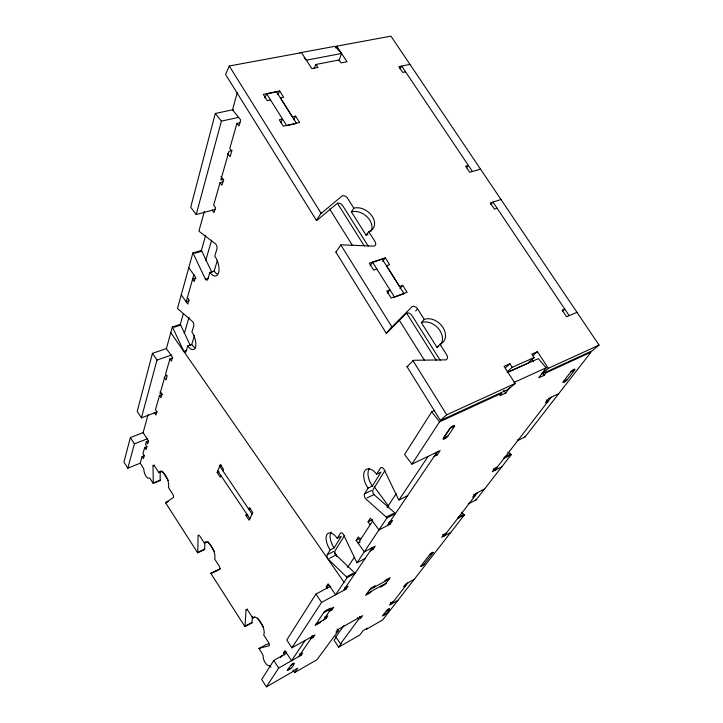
<?xml version="1.0" encoding="UTF-8"?>
<svg xmlns="http://www.w3.org/2000/svg" width="723" height="723" viewBox="0 0 723 723"><rect width="100%" height="100%" fill="white"/><g stroke="black" fill="none" stroke-linecap="round" stroke-linejoin="round"><path stroke-width="1.08" d="M160.117 471.541L160.208 480.09A2.648 1.03 67.4 0 1 160.135 480.569L153.222 483.461A2.657 1.021 67.4 0 0 153.294 482.982L153.023 465.748A2.702 1.057 67.7 0 1 154.803 466.389L158.87 472.679A9.553 3.751 67.3 0 1 165.287 475.065A9.553 3.751 67.3 0 1 168.45 487.501L172.833 494.324A2.738 1.085 67 0 1 173.484 497.451L165.847 502.566A2.693 1.048 66.8 0 0 165.657 502.865L197.668 552.842L204.609 549.57A2.747 1.094 65.7 0 0 204.699 549.109L204.853 542.856M247.609 609.01L246.037 609.832L245.043 626.172A2.865 1.148 63.8 0 1 244.925 626.606L210.881 573.456A2.793 1.103 65 0 1 211.098 573.194L216.891 570.366M244.925 626.606L251.875 622.919A2.856 1.157 63.7 0 0 252.002 622.476L252.399 616.412M233.457 109.625L215.291 113.475L190.718 207.212L196.204 214.55L215.445 209.363M143.47 432.49L130.357 437.578L123.94 462.051L127.835 468.197L140.199 463.199L142.124 456.529L144.058 455.752M166.173 348.64L152.436 353.357L137.216 411.423L141.419 417.84L157.008 411.938M127.835 468.197L134.397 443.859L130.357 437.578M141.419 417.84L156.999 360.063L152.436 353.357M196.204 214.55L221.401 121.121L215.291 113.475M148.079 414.686L143.109 432.634L148.513 440.94L147.655 443.931L146.299 441.861L148.269 441.084M190.348 345.63L180.696 325.079A3.1 1.383 70.8 0 0 180.271 324.356L172.345 326.986L166.407 348.558L172.499 357.424L171.441 361.111L169.923 358.897L172.824 357.885M211.938 272.526L201.825 251.215A3.389 1.609 72.8 0 0 201.356 250.456L192.869 252.933L177.497 308.396A3.199 1.437 71.3 0 0 177.985 308.965L192.698 321.654A3.226 1.473 70.8 0 1 193.728 326.019L191.902 332.074A11.116 5.016 70.4 0 1 195.49 347.067A11.116 5.016 70.4 0 1 187.736 345.901L185.992 351.685A3.127 1.392 70.2 0 1 183.841 351.324L172.77 327.709A3.109 1.365 70.7 0 0 172.345 326.986M204.392 211.333L198.942 231.026A3.507 1.681 73.5 0 0 199.476 231.604L215.843 244.121A3.534 1.726 73.1 0 1 216.927 248.965L214.776 256.132A12.164 5.883 72.5 0 1 218.572 272.761A12.164 5.883 72.5 0 1 209.86 272.444L207.808 279.268A3.416 1.627 72.1 0 1 205.386 279.141L193.33 253.701A3.398 1.6 72.7 0 0 192.869 252.933M237.289 92.607L232.517 109.824L240.678 119.919L238.942 125.965L236.909 123.443L240.072 122.747M147.022 446.597L144.672 447.528L142.937 453.619L144.275 455.698L143.443 458.581L142.124 456.529M146.299 441.861L145.522 444.591L146.868 446.66L146.019 449.616L144.672 447.528M162.268 394.541L159.485 395.571L155.481 409.634L156.891 411.767L155.96 414.993L154.279 412.453M169.923 358.897L165.549 374.252L167.04 376.448L166.028 379.973L164.257 377.361M193.881 274.722L186.191 301.735L189.164 300.786M223.046 181.979L220.027 182.747L213.656 205.115L215.508 207.555L214.044 212.661L212.038 210.022M236.909 123.443L229.787 148.459L231.767 150.953L230.122 156.665L227.51 153.357M180.226 324.663L183.317 313.818M201.193 251.17L205.739 235.237M184.293 333.52L189.037 317.325M205.739 260.298L211.631 240.199M187.736 345.901L191.722 344.519L194.523 335.364M209.86 272.444L214.125 271.143L217.424 260.334M338.897 60.913L341.554 53.484L335.129 46.29L299.891 52.788M287.374 670.23C295.418 667.925 296.855 655.499 287.374 670.23L290.881 668.215M220.94 475.626L220.307 477.216L217.162 472.535L220.334 464.482L223.515 469.2L222.865 470.818M599.06 345.106L548.341 368.296L541.536 374.062L592.047 350.854L599.06 345.106L390.944 36.15L336.773 46.145L347.022 61.753L341.102 62.91L339.168 59.964L316.041 64.446L317.975 67.438L311.83 68.649L301.509 52.662L229.263 65.992L225.567 74.487L316.538 220.533A4.139 3.028 33.2 0 0 317.162 220.19L337.424 203.244A4.148 2.991 35.1 0 1 342.675 205.612L368.179 246.055M250.673 508.314L248.775 509.191L249.489 507.627L252.797 512.526L249.2 520.217L245.937 515.354L246.642 513.827M264.763 97.858L266.715 93.891L276.548 91.857L296.502 123.425L286.697 125.666L266.715 93.891M277.849 94.614L279.684 90.981L283.642 97.234L280.397 97.921L292.363 116.855L295.599 116.132L299.62 122.467L283.289 126.209L279.259 119.792L282.557 119.051L280.687 122.621M313.872 68.531L316.041 64.446M293.692 119.684L295.599 116.132M382.458 615.779C388.992 614.216 393.927 600.56 382.458 615.779L385.558 614.008M335.797 47.962L336.773 46.145M327.438 588.63L326.2 586.823L328.115 583.832L335.635 594.767L347.076 577.623A3.507 1.699 62.5 0 0 346.471 576.882L328.115 559.042A3.443 1.663 63.3 0 1 327.203 554.722L330.167 549.887L334.162 547.853L341.301 536.294L337.252 538.337A12.228 6.01 63.5 0 0 326.95 534.478A12.228 6.01 63.5 0 0 330.167 549.887M337.252 538.337L340.37 533.267A3.552 1.78 63.5 0 1 343.407 534.36L356.484 561.861A3.597 1.808 62.6 0 0 357.017 562.738L365.106 558.472M357.017 562.738L386.977 517.912A3.823 2.052 63 0 0 386.299 517.135L365.513 498.689A3.76 2.006 64 0 1 364.555 493.872L368.106 488.088L372.381 486.028L380.949 472.155L376.62 474.216A13.348 7.248 64.3 0 0 364.79 470.881A13.348 7.248 64.3 0 0 368.106 488.088M376.62 474.216L380.379 468.106A3.886 2.151 64.4 0 1 383.877 469.037L398.346 499.051A3.94 2.187 63.2 0 0 398.942 500.009L407.573 495.689A3.913 2.205 63.1 0 1 407.411 495.463M344.482 535.616L335.129 550.655A3.425 1.681 63.3 0 0 336.032 554.966L354.424 572.643A3.488 1.717 62.4 0 1 355.029 573.366L347.076 577.623M384.934 470.619L373.023 489.76A3.732 2.015 63.9 0 0 373.954 494.559L394.776 512.824A3.796 2.07 62.9 0 1 395.463 513.601L386.977 517.912M399.946 68.902L401.708 66.082L472.435 171.487M286.435 653.33L273.782 660.442L261.699 679.457L266.389 686.85L292.372 671.902L293.122 670.799L297.695 668.169L294.668 672.562L293.068 670.104M330.592 586.236L315.942 594.062L286.769 639.991L291.893 647.817L314.921 634.921L313.204 637.451L310.782 638.807M434.749 410.456L431.694 411.83L404.582 454.514L411.911 464.148L440.108 450.601L437.099 455.038L434.143 456.466M321.907 212.797A4.284 3.118 33.7 0 1 321.039 213.204L316.312 220.614M280.596 657.587L282.106 655.246L282.503 655.869M284.708 654.957L283.488 653.086L285.025 650.718L291.541 660.732L305.133 640.397M370.221 550.944L372.923 549.525L375.219 546.145L364.284 551.866L356.096 540.37L358.328 536.918L360.379 539.792M370.158 524.744L368.052 521.825L370.402 518.174L378.979 529.923M372.571 521.084L358.174 543.217L360.162 542.196M266.389 686.85L278.68 668.043L301.057 655.327L302.675 652.959L300.298 654.306M291.893 647.817L321.59 602.376L346.001 589.155L348.034 586.172L345.44 587.573M411.911 464.148L439.566 421.825L501.726 393.222L499.982 395.698L505.802 393.014L509.715 387.51M347.682 567.365L354.378 557.198M387.04 507.591L396.204 493.682M398.942 500.009L428.115 456.358M321.039 621.337L320.135 622.684L315.129 625.458L324.564 611.333L329.67 608.531L328.721 609.932M298.689 656.674L312.49 636.285M323.533 619.963L331.251 608.54M343.425 590.555L372.472 547.582M387.311 525.639L437.099 452.047M368.007 234.351A14.605 10.583 36.2 0 1 367.076 234.821L366.109 235.183L351.369 211.848L353.863 208.17L347.564 198.229A4.184 3 35.1 0 0 342.268 195.825L321.907 212.797M316.023 624.121L326.019 618.581L327.853 615.879L325.359 617.261M329.372 611.324L331.884 609.941L333.782 607.157L323.633 612.724M378.942 529.941L390.131 524.193L392.607 520.542L389.824 521.97M420.822 566.109C420.759 567.347 423.579 564.961 424.094 564.292L433.149 552.616C433.285 551.288 430.348 553.755 429.842 554.433L420.822 566.109L424.094 564.292M440.144 360.208L411.866 315.364A4.248 3.181 41 0 0 406.543 313.059L387.076 332.734A4.347 3.317 40.6 0 1 386.245 333.231L335.879 252.128L340.849 244.98A4.302 3.172 35.3 0 1 341.898 244.853L374.071 246.136A4.221 3.082 37.3 0 0 375.101 241.726L368.694 231.595A14.677 10.601 36.2 0 0 372.354 216.538A14.677 10.601 36.2 0 0 353.872 208.179M337.09 629.109L338.265 630.845L316.99 659.692L294.668 672.562M368.694 231.595L366.109 235.183M335.815 636.927L336.538 636.674L334.053 640.271L338.698 647.166L341.22 643.615L340.506 643.877L335.815 636.927L343.886 625.702M371.306 591.324L370.312 592.697L365.585 595.309L370.565 588.386L375.327 585.766L374.315 587.166M381.455 585.72L380.443 587.103L385.079 584.545L390.203 577.587L385.54 580.153L384.509 581.554M340.506 643.877L358.536 619.376L360.759 618.12L362.575 615.653L337.722 629.697L335.978 632.146L338.265 630.845M507.103 372.589L538.319 358.644L546.163 367.79L538.752 377.813L544.247 375.282L546.064 372.824L591.043 352.137L525.106 436.882L517.804 440.533A3.624 2.386 61.7 0 1 517.361 439.891M370.122 265.693L372.661 262.341L382.268 259.141L404.094 293.683L394.541 297.135L372.661 262.341M382.639 261.31L385.305 257.849L389.634 264.69L386.471 265.757L399.557 286.48L402.72 285.35L407.112 292.291L391.188 298.048L386.778 291.026L389.995 289.878L387.266 293.24M407.889 582.855L391.676 603.85L390.592 602.322M477.623 492.553L444.003 536.095L442.648 534.288M551.251 397.216L494.677 470.483L493.267 468.721M563.353 381.554L571.034 371.613C571.522 370.736 575.526 367.709 574.866 369.815L567.157 379.756A2.946 0.705 -39.2 0 1 563.931 382.368A2.946 0.705 -39.2 0 1 563.344 381.554L567.157 379.756M461.364 512.345L463.732 514.315A3.235 1.907 60.9 0 1 464.338 514.966L382.648 619.945L366.534 629.218L367.401 628.079L363.226 630.483L359.801 635.002L338.698 647.166M468.865 503.154A3.335 1.997 61.1 0 0 469.137 503.542L476.077 499.882L511.188 454.758A3.498 2.259 61.3 0 0 510.51 454.071L507.835 452.065M466.507 167.817L468.377 165.44L465.657 166.218L469.724 172.291L480.524 169.137M399.946 288.703L402.72 285.35M490.827 204.537L492.95 202.06L569.173 315.644M386.245 333.24L391.83 326.76A4.392 3.326 40.6 0 0 392.67 326.254L412.227 306.516A4.293 3.199 41 0 1 417.587 308.848L424.265 319.394A15.093 11.261 42.5 0 1 442.991 327.51A15.093 11.261 42.5 0 1 439.982 344.229L436.972 347.347L421.346 322.621L424.265 319.394M415.671 311.035L417.587 308.848M548.341 368.296L537.415 351.667L531.821 354.134L534.071 357.578L512.191 367.311L509.923 363.796L504.085 366.371L515.138 383.488L508.486 389.236L440.434 420.506L407.004 366.669L413.61 360.271L445.937 359.864A4.347 3.272 43.9 0 0 446.787 354.966L439.982 344.22M440.434 420.506L446.715 414.785L515.138 383.488M562.557 311.152L564.79 309.128L562.16 310.221L566.552 316.773L576.99 312.327M505.549 367.745L509.923 363.796M507.799 371.233L512.191 367.311M532.95 355.608L537.415 351.667M534.071 357.578L527.401 363.443L507.6 372.291M290.565 665.485L294.098 663.47M386.254 610.872L389.372 609.091M397.948 600.289L389.57 605.052L391.45 602.602L393.565 601.409M405.883 585.449L403.741 586.651L405.739 584.057L414.315 579.259M283.488 653.086L286.037 651.658M366.588 593.926L386.109 583.154M369.58 589.778L389.191 578.978M429.842 554.433L433.149 552.616M270.935 667.212A2.937 1.166 62.6 0 0 269.001 665.675A5.856 2.341 62.8 0 1 265.169 662.63A5.856 2.341 62.8 0 1 263.199 656.601A2.91 1.157 63 0 0 262.205 653.592L258.979 648.549L265.928 644.726A2.901 1.175 63 0 1 266.191 644.5L268.676 643.85M450.736 532.444L441.744 537.316L444.076 534.288L446.344 533.059M344.012 582.205L170.8 332.725M326.2 586.823L329.11 585.269M346.471 576.882L353.104 573.348M458.039 517.352L463.732 514.315M457.496 518.626L464.338 514.966M246.209 625.549L252.002 622.476M246.037 609.832A2.91 1.184 63.9 0 1 248.224 610.962L252.833 618.093L254.595 617.153M484.627 488.893L475.273 493.782L472.652 497.198L474.993 495.96L473.655 494.243M329.444 558.364L336.032 554.966M501.807 466.814L492.282 471.712L495.101 468.052L497.505 466.823M327.203 554.722L333.809 551.324M356.096 540.37L360.388 538.174M386.299 517.135L393.375 513.538M504.518 457.117L510.51 454.071M511.188 454.758L503.994 458.418A3.516 2.25 61.4 0 0 503.66 458.048M368.052 521.825L372.426 519.611M210.881 573.456L217.813 570.076A2.784 1.121 65 0 1 218.039 569.805L220.226 568.829M366.923 497.993L373.954 494.559M364.555 493.872L371.613 490.447M558.771 393.61L548.73 398.427L545.35 402.819L547.871 401.599L546.443 399.918M198.924 551.839L204.699 549.109M454.487 426.344L449.905 428.486L443.298 438.31L447.844 436.168L454.731 426.028C454.776 423.994 450.818 427.13 450.149 428.17L443.344 438.292A3.163 0.85 -37.7 0 0 444.446 438.96A3.163 0.85 -37.7 0 0 447.889 436.141M570.809 371.902L574.64 370.104M197.668 552.842A2.756 1.085 65.7 0 0 197.768 552.381L198.084 535.553A2.793 1.121 65.9 0 1 200.063 536.43L204.383 543.118L206.154 542.286M245.937 515.354L247.817 514.487M513.981 382.467L546.163 367.79M211.098 573.194L219.855 569.272A2.838 1.148 65.1 0 0 219.232 566.127L214.568 558.879A9.878 3.977 65.5 0 0 211.487 546.326A9.878 3.977 65.5 0 0 204.383 543.118M165.847 502.566L168.161 501.563M165.657 502.865L166.814 502.368M217.162 472.535L219.042 471.73M221.708 465.25L219.693 466.109L252.074 514.08M154.451 482.494L160.208 480.09M158.87 472.679L162.386 471.224M153.023 465.748L154.577 465.106M134.397 443.859L147.519 438.716M161.952 393.149L159.964 393.881L165.043 376.023L167.076 375.3M156.999 360.063L171.794 354.912M183.841 351.324L186.661 350.339M376.873 269.01L373.646 270.104L369.299 263.181L385.305 257.849M174.098 327.275L180.696 325.079M497.099 208.242L494.405 209.11L490.257 202.928L500.985 199.503M205.386 279.141L208.405 278.201M195.96 278.129L192.58 279.168L194.27 281.5L195.544 277.081L188.766 267.736M194.749 253.285L201.825 251.215M335.879 252.128L336.123 252.056A4.275 3.19 36.2 0 1 336.638 251.984M223.823 179.286L220.795 180.054L228.974 151.324L232.074 150.592M221.401 121.121L238.5 117.415M270.565 99.991L267.266 100.687L263.289 94.361L279.684 90.981M405.558 71.83L402.792 72.408L398.942 66.661L409.968 64.383M341.554 53.484L306.326 60.181L304.175 57.713M542.846 373.637L544.247 375.282M503.678 390.456L505.802 393.014M431.694 411.83L439.566 421.825M435.779 453.339L437.099 455.038M220.931 176.529L223.479 179.81L221.925 185.215L220.027 182.747M374.134 486.597L388.829 506.543M388.847 522.44L390.131 524.193M371.694 547.826L372.923 549.525M187.347 297.533L189.001 299.846L187.79 304.058L181.247 294.867M344.826 587.456L346.001 589.155M359.575 616.412L360.759 618.12M357.361 617.668L358.536 619.376M330.691 608.179L331.884 609.941M315.942 594.062L321.59 602.376M324.844 616.836L326.019 618.581M217.786 470.944L249.914 518.689M160.163 391.767L161.898 394.351L160.922 397.731L159.485 395.571M311.993 635.625L313.204 637.451M299.891 653.556L301.057 655.327M531.812 359.204L533.429 361.672M162.919 472.047L168.378 480.461M207.917 541.464L214.505 551.631M257.569 618.084L263.597 627.383M273.782 660.442L278.68 668.043M140.235 463.181L142.991 467.483A2.648 1.003 67.7 0 1 143.877 469.688L144.103 471.658A5.314 2.033 67.6 0 0 148.314 478.237L149.2 478.011A2.657 1.021 67.5 0 1 150.429 479.105L153.222 483.461M337.415 203.253L364.32 245.992M406.462 312.951L436.312 360.37M329.571 208.893L352.345 245.242M399.376 320.325L424.518 360.461M229.263 65.992L321.048 213.213M340.849 244.98L391.83 326.76M412.851 360.47L446.715 414.785M525.106 436.882A3.597 2.404 61.6 0 1 524.654 436.249M476.077 499.882A3.317 2.006 61 0 1 475.68 499.286M372.381 486.028A13.312 7.275 64.3 0 1 369.417 468.377M334.162 547.853A12.201 6.037 63.5 0 1 331.251 532.065M195.617 348.007A11.089 5.043 70.4 0 1 191.722 344.519M217.37 274.171A12.137 5.911 72.6 0 1 214.125 271.143M258.979 648.549A2.91 1.166 63.1 0 1 259.241 648.314L269.227 645.756A2.964 1.211 63 0 0 268.649 642.611L263.678 634.884A10.303 4.202 63.5 0 0 260.687 622.223A10.303 4.202 63.5 0 0 252.833 618.093M351.378 211.857A14.605 10.583 36.2 0 1 367.212 216.972A14.605 10.583 36.2 0 1 370.953 231.378M407.004 366.669A4.383 3.371 42.8 0 1 408.025 366.453M438.825 346.335A15.02 11.252 42.5 0 1 436.972 347.356M421.346 322.621A15.02 11.252 42.5 0 1 438.337 328.441A15.02 11.252 42.5 0 1 440.424 344.853M337.09 556.665L334.505 552.968L337.045 556.692"/></g></svg>
